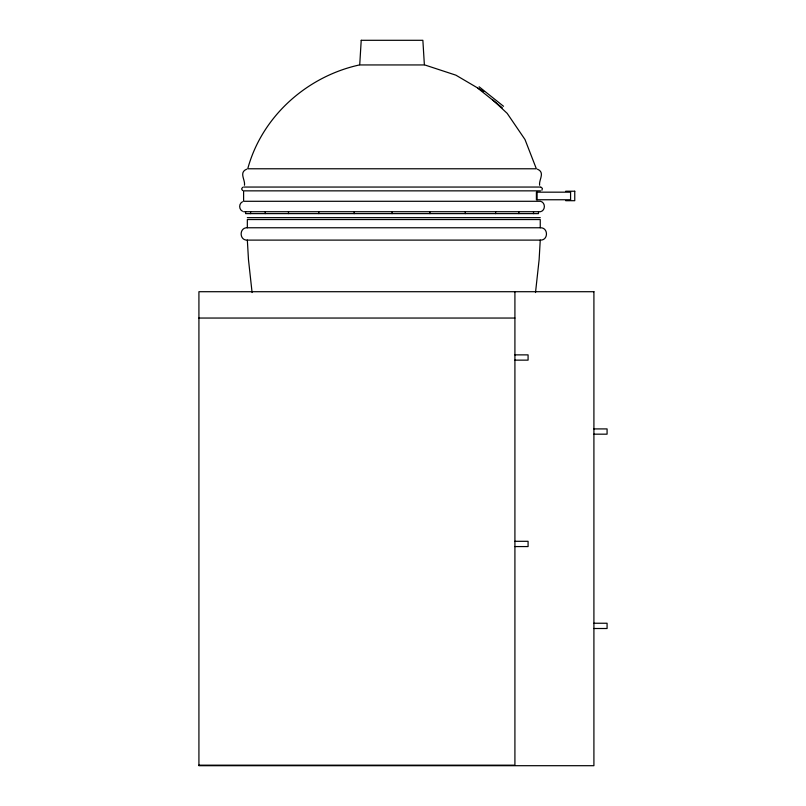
<?xml version="1.0" encoding="UTF-8"?>
<svg xmlns="http://www.w3.org/2000/svg" width="806" height="806" viewBox="0 0 806 806"><rect width="100%" height="100%" fill="white"/><g stroke="black" fill="none" stroke-linecap="round" stroke-linejoin="round"><path stroke-width="1.21" d="M540.252 240.107L247.341 240.107C239.08 240.571 239.08 227.302 247.341 227.766L540.252 227.766C548.523 227.302 548.523 240.571 540.252 240.107L539.123 259.673L535.506 292.548M244.48 185.239C245.387 179.708 238.677 172.524 246.666 169.179M541.904 190.287L542.418 188.453L541.007 187.113M242.606 187.304L241.609 188.947L242.606 190.589M242.505 201.752C238.747 203.565 238.747 209.439 242.505 211.253M359.164 65.004C306.794 76.53 261.869 116.588 247.744 168.776L536.353 168.776L524.998 139.529L507.175 113.354L492.768 99.934M243.603 187.052L540.494 187.052M540.494 190.851L243.603 190.851L243.603 201.288L540.494 201.288C545.652 202.508 545.652 210.497 540.494 211.716L243.603 211.716M565.691 191.224L569.872 191.224M570.577 192.171L536.403 192.171L536.403 199.757L570.577 199.757M565.691 200.704L569.872 200.704M247.341 217.64L540.252 217.64M198.921 318.048L514.913 318.048M514.913 354.872L528.081 354.872L528.081 360.141L514.913 360.141M593.911 428.913L607.079 428.913L607.079 434.172L593.911 434.172M514.913 541.3L528.081 541.3L528.081 546.569L514.913 546.569M593.911 623.24L607.079 623.24L607.079 628.509L593.911 628.509M198.921 765.176L514.913 765.176L514.913 291.712M424.933 65.004L455.894 75.17L483.761 91.552M537.431 169.179C545.42 172.524 538.71 179.708 539.617 185.239M479.117 86.776L503.538 106.291M477.837 88.227L502.259 107.742M252.087 292.548L248.48 259.673L247.341 240.107M540.252 227.766L540.252 219.544L247.341 219.544L247.341 227.766M538.499 211.716L538.499 213.62L245.598 213.62L245.598 211.716M537.098 192.171L537.098 199.757M533.512 211.716L533.512 213.62M518.883 211.716L518.883 213.62M495.609 211.716L495.609 213.62M465.274 211.716L465.274 213.62M429.951 211.716L429.951 213.62M392.048 211.716L392.048 213.62M354.146 211.716L354.146 213.62M318.823 211.716L318.823 213.62M288.488 211.716L288.488 213.62M265.214 211.716L265.214 213.62M250.585 211.716L250.585 213.62M361.219 40.3L359.718 64.943L424.379 64.943L422.868 40.3L361.219 40.3M574.759 191.224L570.577 191.224L570.577 200.704L574.759 200.704L574.759 191.224M593.911 291.712L198.921 291.712L198.921 765.7L593.911 765.7L593.911 291.712"/></g></svg>
